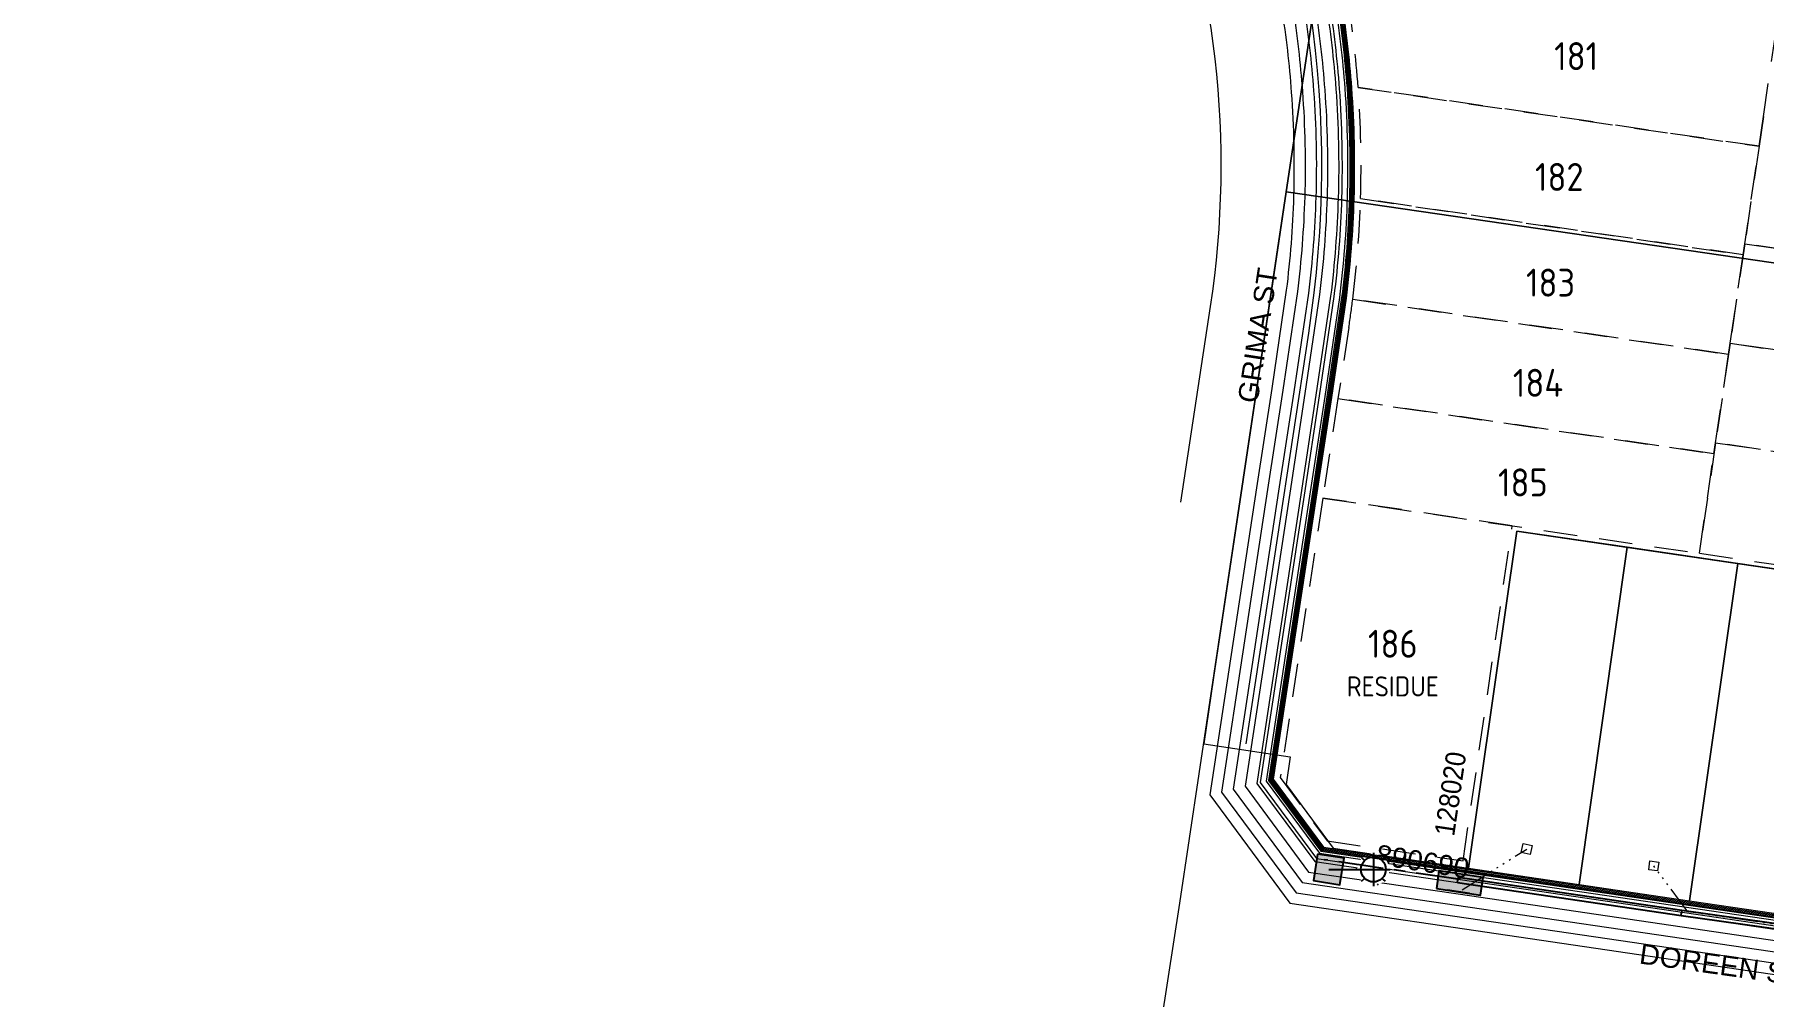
# Model space of a CAD drawing. Header units: metres. Extents: x 302924 to 306036, y 6267404 to 6269261.
# Drawn here: x 303730.2 to 303885, y 6268588.1 to 6268674.2 of the extents above; entities that cross this region are included whole.
import ezdxf
from ezdxf.enums import TextEntityAlignment as Align

# ---------------------------------------------------------------- set-up
doc = ezdxf.new("R2010")
doc.units = ezdxf.units.M
doc.set_wipeout_variables(frame=1)
for name, pattern in [('Cable Exist UG', [7, 4, -1, 1, -1]), ('Dash', [5, 3, -2]), ('DOT', [6.35, 0, -6.35]), ('PHANTOMX2', [5.6, 2.5, -0.5, 0.15, -0.5, 0.15, -0.5, 0.15, -0.5, 0.15, -0.5])]:
    doc.linetypes.add(name, pattern=pattern)
doc.layers.get('0').update_dxf_attribs({"color": 6})
for name, color, linetype, lineweight, true_color, plot, transparency in [('. Const Lines_HV', 7, 'Continuous', 0, 0x990000, False, 0.4), ('. Const Lines_LV', 7, 'Continuous', 0, 0x000099, False, 0.4), ('. Const Lines_SL', 7, 'Continuous', 0, 0x009999, False, 0.4), ('. Const Lines_SP_Trench (PL)', 7, 'Continuous', 0, 0x990099, False, 0.4)]:
    doc.layers.add(name, color=color, linetype=linetype, lineweight=lineweight, true_color=true_color, plot=plot, transparency=transparency)
doc.layers.add('._ MGA Trench Outline (PL)', color=248, linetype='Continuous', lineweight=0, plot=False, transparency=0.6)
doc.layers.add('_Kerb Line_SP', color=60, linetype='Continuous', lineweight=13, transparency=0.6)
for name, color, linetype, lineweight in [('_Lot Layout Future', 151, 'Continuous', 13), ('_Lot Layout Future - Lot No', 155, 'Continuous', 13), ('Cadastre Land Parcels_SP_EXT', 118, 'Continuous', 15), ('Cadastre Road Names_SP_HV_LV_SL_EXT', 211, 'Continuous', 15), ('Services_SP_EXT', 42, 'PHANTOMX2', 20)]:
    doc.layers.add(name, color=color, linetype=linetype, lineweight=lineweight)
for name, color, linetype in [('Duct_SP_EXT', 30, 'Continuous'), ('Equip_SP_SL_EXT', 7, 'Continuous'), ('SupportsUG_SP_LV_EXT', 7, 'Continuous'), ('SupportsUG_SP_LV_SL_EXT', 7, 'Continuous'), ('Trench_SP_EXT', 7, 'Continuous')]:
    doc.layers.add(name, color=color, linetype=linetype)
doc.styles.add('COLUMN_LABEL', font='arial.ttf', dxfattribs={"height": 2})
doc.styles.add('LotNum', font='isocp.shx')
doc.styles.add('POLE_LABEL', font='arial.ttf', dxfattribs={"height": 2})
doc.styles.add('SL_LABEL', font='arial.ttf', dxfattribs={"height": 2})
doc.styles.get("Standard").update_dxf_attribs({"font": 'arial.ttf'})

# ---------------------------------------------------------------- blocks, each defined once
blk = doc.blocks.new('COLUMN_EXT')
blk.add_hatch(color=256).paths.add_polyline_path([(1.2, 1.2), (-1.2, 1.2), (-1.2, -1.2), (1.2, -1.2)])
blk.add_lwpolyline([(-1.2, 1.2), (-1.2, -1.2), (1.2, -1.2), (1.2, 1.2)], close=True)
at = {"style": 'COLUMN_LABEL', "width": 0.9, "flags": 8}
blk.add_attdef('ASSET_NUM', text='', height=1.8, rotation=360, dxfattribs=at).set_placement((4, 2), align=Align.MIDDLE_LEFT)
at = {"flags": 1}
blk.add_attdef('Z', (-2.35, -1.81), '', height=0.2, rotation=270, dxfattribs=at)
at = {"flags": 9}
for tag, p in [('NOTES', (-2, -1.81)), ('SUBURB', (-1.8, -1.81)), ('STREETNAME', (-1.6, -1.81)), ('LOCATION', (-1.4, -1.81)), ('LEGEND', (-1.2, -1.81)), ('USAGE', (-1, -1.81)), ('STATE', (-0.8, -1.81)), ('OWNED_BY', (-0.6, -1.81)), ('COLUMN_TYPE', (-0.4, -1.81))]:
    blk.add_attdef(tag, text='', height=0.2, rotation=270, dxfattribs=at).set_placement(p, align=Align.MIDDLE_LEFT)
for tag, style, p in [('STREET_CODE', 'COLUMN_LABEL', (-0.2, -1.81)), ('STRUCTURE_PLANT_NUMBER', 'POLE_LABEL', (0.03, -1.81))]:
    blk.add_attdef(tag, text='', height=0.2, rotation=270, dxfattribs=dict(at, style=style)).set_placement(p, align=Align.MIDDLE_LEFT)
blk = doc.blocks.new('SL_LANTERN_EXT')
at = {"style": 'SL_LABEL', "flags": 9}
blk.add_attdef('STREET_CODE', text='', height=0.001, rotation=270, dxfattribs=at).set_placement((0, 0), align=Align.MIDDLE_LEFT)
at = {"flags": 9}
for tag in ['CONSTRUCTED_VOLTAGE', 'CONTROL_TYPE', 'LANTERN_PURPOSE', 'LANTERN_TYPE', 'NO_PHASES', 'OPERATING_VOLTAGE', 'ORIENTATION', 'OWNED_BY', 'STATE', 'USAGE', 'CEXIST', 'CNEW', 'CNUMBER', 'CREMOVE', 'CREPLACE', 'LKINGHEIGHT', 'LBRACKET', 'LBRACKETVOCAB', 'LCATEGORY', 'LCHARGE1', 'LCHARGE1PERCENT', 'LCHARGE2', 'LCHARGE2PERCENT', 'LCHARGE3', 'LCHARGE3PERCENT', 'LEXIST', 'LLAMP', 'LLAMPVOCAB', 'LMAST', 'LMASTVOCAB', 'LNEW', 'LANTNUMBER', 'LOUTREACH', 'LOUTREACHVOCAB', 'LRATECODE', 'LREMOVE', 'LREPLACE', 'LTYPE', 'LTYPEVOCAB', 'LEGEND', 'SUBURB', 'STREETNAME', 'LOCATION', 'NOTES', 'MAINTAINED_BY']:
    blk.add_attdef(tag, text='', height=0.01, rotation=270, dxfattribs=at).set_placement((-0.01, 0), align=Align.MIDDLE_LEFT)
for tag, height, flags in [('OPERATED_BY', 0.01, 9), ('Z', 0.001, 1)]:
    blk.add_attdef(tag, (-0.01, 0), '', height=height, rotation=270, dxfattribs=dict(flags=flags))
at = {"flags": 8}
blk.add_attdef('LNUMBER', text='', height=1, dxfattribs=at).set_placement((7, -1), align=Align.MIDDLE_LEFT)
at = {"linetype": 'DOT'}
blk.add_wipeout([(2.5, 0), (2.93, 1.06), (3.99, 1.5), (5.06, 1.06), (5.5, 0), (5.06, -1.06), (3.99, -1.5), (2.93, -1.06)], dxfattribs=at)
for p, q in [((-0.01, 0), (2.87, 0)), ((2.93, 1.06), (3.2, 0.8)), ((3.99, 1.5), (3.99, -1.5)), ((3.99, 1.5), (3.99, 1.12)), ((5.06, 1.06), (4.79, 0.8)), ((2.5, 0), (5.5, 0)), ((2.93, -1.06), (3.2, -0.8)), ((3.99, -1.13), (3.99, -1.5)), ((5.06, -1.06), (4.79, -0.8)), ((5.12, 0), (5.5, 0))]:
    blk.add_line(p, q)
at = {"linetype": 'DOT', "flags": 128}
blk.add_lwpolyline([(2.5, 0), (2.93, 1.06), (3.99, 1.5), (5.06, 1.06), (5.5, 0), (5.06, -1.06), (3.99, -1.5), (2.93, -1.06), (2.5, 0)], close=True, dxfattribs=at)
blk.add_circle((3.99, 0), 1.12)
blk = doc.blocks.new('CCP_EXT')
blk.add_lwpolyline([(-0.57, 0), (0, 0.57), (0.57, 0), (0, -0.57), (-0.57, 0)])
at = {"flags": 9}
for tag in ['CCP_TYPE', 'CONSTRUCTED_VOLTAGE', 'NO_PHASES', 'OPERATING_VOLTAGE', 'ORIENTATION', 'OWNED_BY', 'USAGE', 'LEGEND', 'LIFE_SUPPORT', 'STATE', 'NOTES']:
    blk.add_attdef(tag, text='', height=0.01, dxfattribs=at).set_placement((0, 0), align=Align.MIDDLE_LEFT)
at = {"flags": 1}
blk.add_attdef('Z', (0, 0), '', height=0.01, dxfattribs=at)
blk = doc.blocks.new('PILLAR_EXT')
at = {"layer": 'SupportsUG_SP_LV_EXT', "linetype": 'Continuous'}
h = blk.add_hatch(color=256, dxfattribs=at)
h.dxf.hatch_style = 1
h.paths.add_polyline_path([(-0.8, 0), (-0.8, 2), (0.8, 2), (0.8, 0)])
h = blk.add_hatch(color=256, dxfattribs=at)
h.dxf.hatch_style = 1
h.paths.add_polyline_path([(-0.8, -2), (-0.8, 0), (0.8, 0), (0.8, -2)])
blk.add_lwpolyline([(-0.8, 2), (-0.8, -1), (-0.8, 1), (-0.8, -2), (0.8, -2), (0.8, 2)], close=True)
at = {"width": 0.9}
blk.add_attdef('ASSET_NUM', text='', height=1.8, rotation=360, dxfattribs=at).set_placement((4, 2), align=Align.MIDDLE_LEFT)
for tag, flags, p in [('OWNED_BY', 9, (-0.2, 0)), ('STREETNAME', 9, (-0.18, 0)), ('SUBURB', 1, (-0.16, 0)), ('PARENT', 9, (-0.14, 0)), ('NOTES', 9, (-0.13, 0)), ('LOCATION', 9, (-0.11, 0)), ('LEGEND', 9, (-0.09, 0)), ('SUPPORT_TYPE', 9, (-0.07, 0)), ('USAGE', 9, (-0.06, 0)), ('STATE', 9, (-0.03, 0))]:
    blk.add_attdef(tag, text='', height=0.01, rotation=270, dxfattribs=dict(flags=flags)).set_placement(p, align=Align.CENTER)

msp = doc.modelspace()

# ---------------------------------------------------------------- linework, layer by layer
at = {"layer": '_Kerb Line_SP', "linetype": 'Continuous', "flags": 128}
msp.add_lwpolyline([(303832.8021, 6268632.3873), (303835.4726, 6268649.8975, 0.13386374), (303830.4395, 6268693.5476), (303817.6838, 6268725.3959, 0.4144507), (303806.6264, 6268730.1236), (303774.6072, 6268717.2696), (303774.6072, 6268717.2696), (303752.9314, 6268708.5678, -0.09889172), (303693.0516, 6268697.386), (303483.4031, 6268703.015, -0.00520314), (303460.467, 6268703.8328, -0.00882624), (303415.3658, 6268706.612)], format="xyb", dxfattribs=at)
at = {"layer": '_Lot Layout Future', "linetype": 'Dash', "transparency": 33554585}
for points in [[(303918.6679, 6268661.9377), (303884.9635, 6268666.8855), (303884.5738, 6268664.2301), (303883.2933, 6268655.5075), (303916.9977, 6268650.5596)], [(303884.5738, 6268664.2301), (303884.9635, 6268666.8855), (303884.9635, 6268666.8855), (303884.5738, 6268664.2301)], [(303883.2933, 6268655.5075), (303881.9862, 6268646.6029), (303915.6906, 6268641.6551), (303916.8525, 6268649.5702), (303916.9977, 6268650.5596)], [(303881.9862, 6268646.6029), (303880.6791, 6268637.6983), (303914.3835, 6268632.7505), (303915.5454, 6268640.6657), (303915.6906, 6268641.6551)], [(303881.9862, 6268646.6029), (303880.6791, 6268637.6983), (303914.3835, 6268632.7505), (303915.5454, 6268640.6657), (303915.6906, 6268641.6551)], [(303881.9862, 6268646.6029), (303880.6791, 6268637.6983), (303914.3835, 6268632.7505), (303915.5454, 6268640.6657), (303915.6906, 6268641.6551)], [(303914.2383, 6268631.7611), (303914.3835, 6268632.7505), (303880.6791, 6268637.6983), (303879.2268, 6268627.8045), (303912.9312, 6268622.8568)]]:
    msp.add_lwpolyline(points, close=True, dxfattribs=at)
at = {"layer": 'Cadastre Land Parcels_SP_EXT', "linetype": 'Continuous'}
for points in [[(303805.1821, 6268418.3441), (303807.9472, 6268436.231), (303832.7284, 6268596.5014), (303842.2536, 6268660.1704), (303851.7737, 6268723.6085), (303851.5448, 6268723.6207), (303687.9164, 6268731.6662), (303515.798, 6268738.4107), (303503.0109, 6268411.8242), (303454.1919, 6268360.0536), (303461.0554, 6268356.851), (303454.9258, 6268331.4228), (303496.2413, 6268374.532), (303792.8186, 6268330.9119), (303794.7488, 6268343.429), (303799.2297, 6268373.2945), (303804.1626, 6268410.6274), (303805.1821, 6268418.3441)], [(304170.0147, 6268676.9295), (303851.7737, 6268723.6085), (303842.2536, 6268660.1704), (303917.1958, 6268649.2305), (303933.0275, 6268646.9186), (303964.6899, 6268642.2965), (303996.3514, 6268637.6743), (304012.183, 6268635.3632), (304043.8454, 6268630.7399), (304075.5077, 6268626.1175), (304091.3384, 6268623.8062), (304125.9696, 6268618.7491), (304160.7015, 6268613.6781), (304170.0147, 6268676.9295)], [(303917.1958, 6268649.2305), (303842.2536, 6268660.1704), (303841.051, 6268652.1347), (303835.7512, 6268616.7058), (303834.8623, 6268610.7651), (303842.6042, 6268609.5982), (303842.2428, 6268607.1144), (303846.4618, 6268601.4167), (303858.5503, 6268599.6357), (303862.8835, 6268629.7925), (303913.3413, 6268622.3954), (303917.1958, 6268649.2305)], [(303872.7708, 6268628.3433), (303862.8835, 6268629.7925), (303858.5503, 6268599.6357), (303868.4602, 6268598.1751), (303872.7708, 6268628.3433)], [(303882.6681, 6268626.8924), (303872.7708, 6268628.3433), (303868.4602, 6268598.1751), (303878.3568, 6268596.7171), (303882.6681, 6268626.8924)], [(303896.3272, 6268624.8899), (303882.6681, 6268626.8924), (303878.3568, 6268596.7171), (303892.0145, 6268594.7038), (303896.3272, 6268624.8899)]]:
    msp.add_lwpolyline(points, close=True, dxfattribs=at)
at = {"layer": 'Duct_SP_EXT'}
for p, q in [((303857.5714, 6268598.3433), (303857.6064, 6268598.5807)), ((303857.5714, 6268598.3433), (303877.5991, 6268595.3848)), ((303857.6415, 6268598.8182), (303857.6064, 6268598.5807)), ((303857.6415, 6268598.8182), (303877.6692, 6268595.8596)), ((303877.5991, 6268595.3848), (303877.6342, 6268595.6222)), ((303877.5991, 6268595.3848), (303877.6, 6268595.3846)), ((303877.6, 6268595.3846), (303877.6342, 6268595.6222)), ((303877.6, 6268595.3846), (303891.304, 6268593.4731)), ((303877.6683, 6268595.8598), (303877.6342, 6268595.6222)), ((303877.6692, 6268595.8596), (303877.6342, 6268595.6222)), ((303877.6692, 6268595.8596), (303877.6683, 6268595.8598)), ((303877.6683, 6268595.8598), (303891.3703, 6268593.9485))]:
    msp.add_line(p, q, dxfattribs=at)
at = {"layer": 'Services_SP_EXT'}
for points in [[(303858.006, 6268597.7032), (303863.77, 6268601.342)], [(303891.6589, 6268592.785), (303890.0029, 6268594.0076), (303890.0029, 6268594.0076), (303878.1984, 6268595.7324), (303875.146, 6268599.8291)]]:
    msp.add_lwpolyline(points, dxfattribs=at)

# ---------------------------------------------------------------- block references
for p, rotation in [((303863.7701, 6268601.342), 211.7622079586152), ((303875.1459, 6268599.8291), 307.7622081247674)]:
    msp.add_blockref('CCP_EXT', p, dxfattribs=dict(at, rotation=rotation))
at = {"layer": 'SupportsUG_SP_LV_EXT', "rotation": 81.63298232715736}
msp.add_blockref('PILLAR_EXT', (303857.7817, 6268598.3058), dxfattribs=at).add_auto_attribs({'ASSET_NUM': '128020'})
at = {"layer": 'SupportsUG_SP_LV_SL_EXT'}
ref = msp.add_blockref('COLUMN_EXT', (303846.0588, 6268599.512), dxfattribs=dict(at, rotation=351.1412958088732))
ref.add_attrib('ASSET_NUM', '890690', dxfattribs={"layer": '0', "height": 1.8, "rotation": 351.141296, "style": 'COLUMN_LABEL'}).set_placement((303850.3191, 6268600.8722), align=Align.MIDDLE_LEFT)

# ---------------------------------------------------------------- texts
at = {"layer": 'Cadastre Road Names_SP_HV_LV_SL_EXT'}
for s, rotation, p in [('GRIMA ST', 81.336482, (303839.6667, 6268641.1659)), ('DOREEN ST', 352.015134, (303873.7775, 6268591.105))]:
    msp.add_text(s, height=1.8, rotation=rotation, dxfattribs=at).set_placement(p)

# ---------------------------------------------------------------- next in the draw order: texts
at = {"layer": '_Lot Layout Future - Lot No', "linetype": 'Continuous', "transparency": 33554585, "char_height": 2.5, "attachment_point": 5, "style": 'LotNum', "bg_fill": 3, "box_fill_scale": 1.1, "bg_fill_color": 256, "bg_fill_transparency": 0}
for s, insert in [('181', (303868.2034, 6268672.3005)), ('182', (303866.6895, 6268661.4874)), ('183', (303865.9095, 6268652.0274)), ('184', (303864.7872, 6268643.0619)), ('185', (303863.4295, 6268634.1474)), ('186\\P{\\H0.72x;RESIDUE}', (303851.7834, 6268617.9772))]:
    msp.add_mtext(s, dxfattribs=dict(at, insert=insert))

# ---------------------------------------------------------------- next in the draw order: linework, layer by layer
at = {"layer": '. Const Lines_HV', "linetype": 'Continuous', "lineweight": 0, "flags": 128}
for points in [[(303896.3112, 6268766.539), (303829.4531, 6268739.6886), (303824.5931, 6268728.314), (303834.5619, 6268703.4349), (303835.8515, 6268700.2163), (303839.0057, 6268692.0362, -0.0225201), (303841.3161, 6268684.1756, -0.02092884), (303842.8213, 6268676.7111, -0.020968), (303843.6981, 6268669.1327, -0.02594169), (303843.8999, 6268659.6985, -0.02332079), (303843.2454, 6268651.2285), (303841.934, 6268642.3932), (303840.5795, 6268633.5036), (303836.4554, 6268606.4373), (303843.1234, 6268597.4254), (303857.3462, 6268595.3376), (303904.9626, 6268588.342)], [(303896.288, 6268764.3744), (303830.9669, 6268738.1413), (303826.7575, 6268728.2895), (303836.4184, 6268704.1788), (303837.7129, 6268700.9481), (303840.8851, 6268692.7213, -0.0226205), (303843.2584, 6268684.6526, -0.02092884), (303844.7967, 6268677.024, -0.020968), (303845.6927, 6268669.2791, -0.02594169), (303845.8989, 6268659.6375, -0.02338457), (303845.2272, 6268650.9581), (303843.9117, 6268642.0957), (303842.5566, 6268633.2023), (303838.5578, 6268606.9583), (303844.2366, 6268599.2835), (303857.6368, 6268597.3164), (303904.4208, 6268590.4431)]]:
    msp.add_lwpolyline(points, format="xyb", dxfattribs=at)
at = {"layer": '. Const Lines_LV', "linetype": 'Continuous', "lineweight": 0, "flags": 128}
for points in [[(303896.3228, 6268767.6212), (303828.6962, 6268740.4623), (303823.5109, 6268728.3263), (303833.6336, 6268703.063), (303834.9209, 6268699.8505), (303838.066, 6268691.6938, -0.02246865), (303840.345, 6268683.9371, -0.02092884), (303841.8337, 6268676.5546, -0.020968), (303842.7008, 6268669.0595, -0.02594169), (303842.9003, 6268659.729, -0.0232881), (303842.2545, 6268651.3637), (303840.9451, 6268642.5419), (303839.5909, 6268633.6542), (303835.4041, 6268606.1768), (303842.5668, 6268596.4964), (303857.2009, 6268594.3482), (303905.2335, 6268587.2915)], [(303896.2996, 6268765.4567), (303830.21, 6268738.915), (303825.6753, 6268728.3017), (303835.4902, 6268703.8068), (303836.7822, 6268700.5822), (303839.9454, 6268692.3787, -0.02257071), (303842.2873, 6268684.4141, -0.02092884), (303843.809, 6268676.8676, -0.020968), (303844.6954, 6268669.2059, -0.02594169), (303844.8994, 6268659.668, -0.02335294), (303844.2363, 6268651.0934), (303842.9228, 6268642.2445), (303841.568, 6268633.353), (303837.5066, 6268606.6978), (303843.68, 6268598.3544), (303857.4915, 6268596.327), (303904.6917, 6268589.3925)], [(303896.2764, 6268763.2921), (303831.7237, 6268737.3677), (303827.8397, 6268728.2772), (303837.3467, 6268704.5507), (303838.6436, 6268701.314), (303841.8247, 6268693.064, -0.02266949), (303844.2295, 6268684.8911, -0.02092884), (303845.7844, 6268677.1805, -0.020968), (303846.6901, 6268669.3523, -0.02594169), (303846.8985, 6268659.607, -0.02341569), (303846.2181, 6268650.8228), (303844.9006, 6268641.947), (303843.5452, 6268633.0517), (303839.6091, 6268607.2188), (303844.7931, 6268600.2125), (303857.7821, 6268598.3058), (303904.1498, 6268591.4936)]]:
    msp.add_lwpolyline(points, format="xyb", dxfattribs=at)
at = {"layer": '. Const Lines_SL', "linetype": 'Continuous', "lineweight": 0, "flags": 128}
for points in [[(303896.2671, 6268762.4263), (303832.3293, 6268736.7487), (303828.7055, 6268728.2674), (303838.0893, 6268704.8483), (303839.3882, 6268701.6067), (303842.5764, 6268693.3382, -0.02270813), (303845.0064, 6268685.0819, -0.02092884), (303846.5745, 6268677.3057, -0.020968), (303847.4879, 6268669.4108, -0.02594169), (303847.6981, 6268659.5826, -0.02344024), (303847.0108, 6268650.7145), (303845.6917, 6268641.828), (303844.3361, 6268632.9312), (303840.4501, 6268607.4272), (303845.2384, 6268600.9557), (303857.8983, 6268599.0973), (303903.9331, 6268592.334)], [(303896.2648, 6268762.2098), (303832.4806, 6268736.594), (303828.9219, 6268728.2649), (303838.2749, 6268704.9227), (303839.5743, 6268701.6798), (303842.7643, 6268693.4068, -0.02271771), (303845.2007, 6268685.1296, -0.02092884), (303846.7721, 6268677.337, -0.020968), (303847.6874, 6268669.4255, -0.02594169), (303847.898, 6268659.5765, -0.02344633), (303847.209, 6268650.6874), (303845.8895, 6268641.7983), (303844.5338, 6268632.9011), (303840.6603, 6268607.4793), (303845.3497, 6268601.1415), (303857.9274, 6268599.2952), (303903.8789, 6268592.5442)]]:
    msp.add_lwpolyline(points, format="xyb", dxfattribs=at)
at = {"layer": '. Const Lines_SP_Trench (PL)', "linetype": 'Continuous', "lineweight": 0, "flags": 128}
for points in [[(303896.288, 6268764.3744), (303830.9669, 6268738.1413), (303826.7575, 6268728.2895), (303836.4184, 6268704.1788), (303837.7129, 6268700.9481), (303840.8851, 6268692.7213, -0.0226205), (303843.2584, 6268684.6526, -0.02092884), (303844.7967, 6268677.024, -0.020968), (303845.6927, 6268669.2791, -0.02594169), (303845.8989, 6268659.6375, -0.02338457), (303845.2272, 6268650.9581), (303843.9117, 6268642.0957), (303842.5566, 6268633.2023), (303838.5578, 6268606.9583), (303844.2366, 6268599.2835), (303857.6368, 6268597.3164), (303904.4208, 6268590.4431)], [(303896.2729, 6268762.9674), (303831.9508, 6268737.1356), (303828.1644, 6268728.2735), (303837.6252, 6268704.6623), (303838.9228, 6268701.4237), (303842.1066, 6268693.1668, -0.02268404), (303844.5209, 6268684.9627, -0.02092884), (303846.0807, 6268677.2275, -0.020968), (303846.9893, 6268669.3742, -0.02594169), (303847.1983, 6268659.5979, -0.02342494), (303846.5154, 6268650.7822), (303845.1973, 6268641.9024), (303843.8418, 6268633.0065), (303839.9244, 6268607.2969), (303844.9601, 6268600.4912), (303857.8257, 6268598.6026), (303904.0686, 6268591.8088)]]:
    msp.add_lwpolyline(points, format="xyb", dxfattribs=at)
at = {"layer": '_Kerb Line_SP', "linetype": 'Continuous', "flags": 128}
msp.add_lwpolyline([(303920.1009, 6268647.6004), (303922.1212, 6268661.364, 0.01259778), (303923.814, 6268674.0117, 0.11026318), (303916.2382, 6268736.0782), (303906.3313, 6268761.1056, 0.41050706), (303895.3143, 6268765.728), (303895.3143, 6268765.728), (303830.8445, 6268739.8375, 0.41769433), (303826.0384, 6268728.7445), (303835.9543, 6268703.9928, -0.15215525), (303844.2263, 6268647.5219), (303838.6284, 6268610.7408)], format="xyb", dxfattribs=at)
at = {"layer": '_Lot Layout Future', "linetype": 'Dash', "transparency": 33554585}
for points in [[(303886.2149, 6268675.4105), (303884.4369, 6268679.9987), (303847.7597, 6268677.4935, -0.020968), (303848.6847, 6268669.4987), (303884.5738, 6268664.2301), (303884.9635, 6268666.8855)], [(303884.5738, 6268664.2301), (303848.6847, 6268669.4987, -0.0259417), (303848.8976, 6268659.5461), (303883.1481, 6268654.5181)], [(303848.8976, 6268659.546, -0.0235053), (303848.1994, 6268650.5521), (303881.841, 6268645.6135), (303881.9862, 6268646.6029), (303883.1481, 6268654.5181)], [(303881.841, 6268645.6135), (303881.9862, 6268646.6029), (303883.1481, 6268654.5181), (303848.8976, 6268659.546, -0.0235053), (303848.1994, 6268650.5521)], [(303881.841, 6268645.6135), (303848.1998, 6268650.552, -0.00665793), (303847.8487, 6268648.0197), (303846.8784, 6268641.6495), (303880.5339, 6268636.7089), (303880.6791, 6268637.6983)]]:
    msp.add_lwpolyline(points, format="xyb", close=True, dxfattribs=at)
for points in [[(303880.5339, 6268636.7089), (303846.8784, 6268641.6495), (303845.5227, 6268632.7521), (303879.2268, 6268627.8045)], [(303862.4734, 6268630.2637), (303845.5227, 6268632.7521), (303841.7115, 6268607.7398), (303845.9063, 6268602.0705), (303858.0727, 6268600.2845)]]:
    msp.add_lwpolyline(points, close=True, dxfattribs=at)

# ---------------------------------------------------------------- next in the draw order: block references
at = {"layer": 'Equip_SP_SL_EXT'}
msp.add_blockref('SL_LANTERN_EXT', (303846.0589, 6268599.512), dxfattribs=at)

# ---------------------------------------------------------------- next in the draw order: linework, layer by layer
at = {"layer": '._ MGA Trench Outline (PL)', "flags": 128}
for points in [[(303896.2637, 6268762.1016), (303832.5563, 6268736.5166), (303829.0302, 6268728.2637), (303838.3678, 6268704.9599), (303839.6674, 6268701.7164), (303842.8583, 6268693.4411, -0.02272249), (303845.2978, 6268685.1535, -0.02092884), (303846.8708, 6268677.3527, -0.020968), (303847.7871, 6268669.4328, -0.02594169), (303847.998, 6268659.5735, -0.02344936), (303847.308, 6268650.6739), (303845.9884, 6268641.7834), (303844.6327, 6268632.886), (303840.7654, 6268607.5053), (303845.4054, 6268601.2344), (303857.9419, 6268599.3941), (303903.8518, 6268592.6492)], [(303896.2625, 6268761.9934), (303832.632, 6268736.4393), (303829.1384, 6268728.2625), (303838.4606, 6268704.9971), (303839.7604, 6268701.753), (303842.9522, 6268693.4754, -0.02272726), (303845.3949, 6268685.1773, -0.02092884), (303846.9696, 6268677.3683, -0.020968), (303847.8868, 6268669.4401, -0.02594169), (303848.0979, 6268659.5704, -0.0234524), (303847.4071, 6268650.6604), (303846.0873, 6268641.7685), (303844.7315, 6268632.871), (303840.8705, 6268607.5314), (303845.461, 6268601.3273), (303857.9564, 6268599.493), (303903.8247, 6268592.7543)], [(303896.2613, 6268761.8851), (303832.7077, 6268736.3619), (303829.2466, 6268728.2612), (303838.5534, 6268705.0342), (303839.8535, 6268701.7896), (303843.0462, 6268693.5096, -0.02273203), (303845.492, 6268685.2012, -0.02092884), (303847.0684, 6268677.384, -0.020968), (303847.9866, 6268669.4474, -0.02594169), (303848.1979, 6268659.5674, -0.02345542), (303847.5062, 6268650.6468), (303846.1861, 6268641.7537), (303844.8304, 6268632.8559), (303840.9757, 6268607.5574), (303845.5167, 6268601.4202), (303857.971, 6268599.592), (303903.7976, 6268592.8593)], [(303896.2602, 6268761.7769), (303832.7834, 6268736.2846), (303829.3548, 6268728.26), (303838.6462, 6268705.0714), (303839.9466, 6268701.8262), (303843.1401, 6268693.5439, -0.02273679), (303845.5891, 6268685.225, -0.02092884), (303847.1671, 6268677.3996, -0.020968), (303848.0863, 6268669.4547, -0.02594169), (303848.2978, 6268659.5643, -0.02345845), (303847.6053, 6268650.6333), (303846.285, 6268641.7388), (303844.9293, 6268632.8408), (303841.0808, 6268607.5835), (303845.5724, 6268601.5131), (303857.9855, 6268599.6909), (303903.7706, 6268592.9644)]]:
    msp.add_lwpolyline(points, format="xyb", dxfattribs=at)
at = {"layer": 'Trench_SP_EXT', "linetype": 'Cable Exist UG'}
msp.add_lwpolyline([(303857.8443, 6268598.5998), (303845.6513, 6268600.3822)], dxfattribs=at)

doc.saveas('drawing.dxf')
